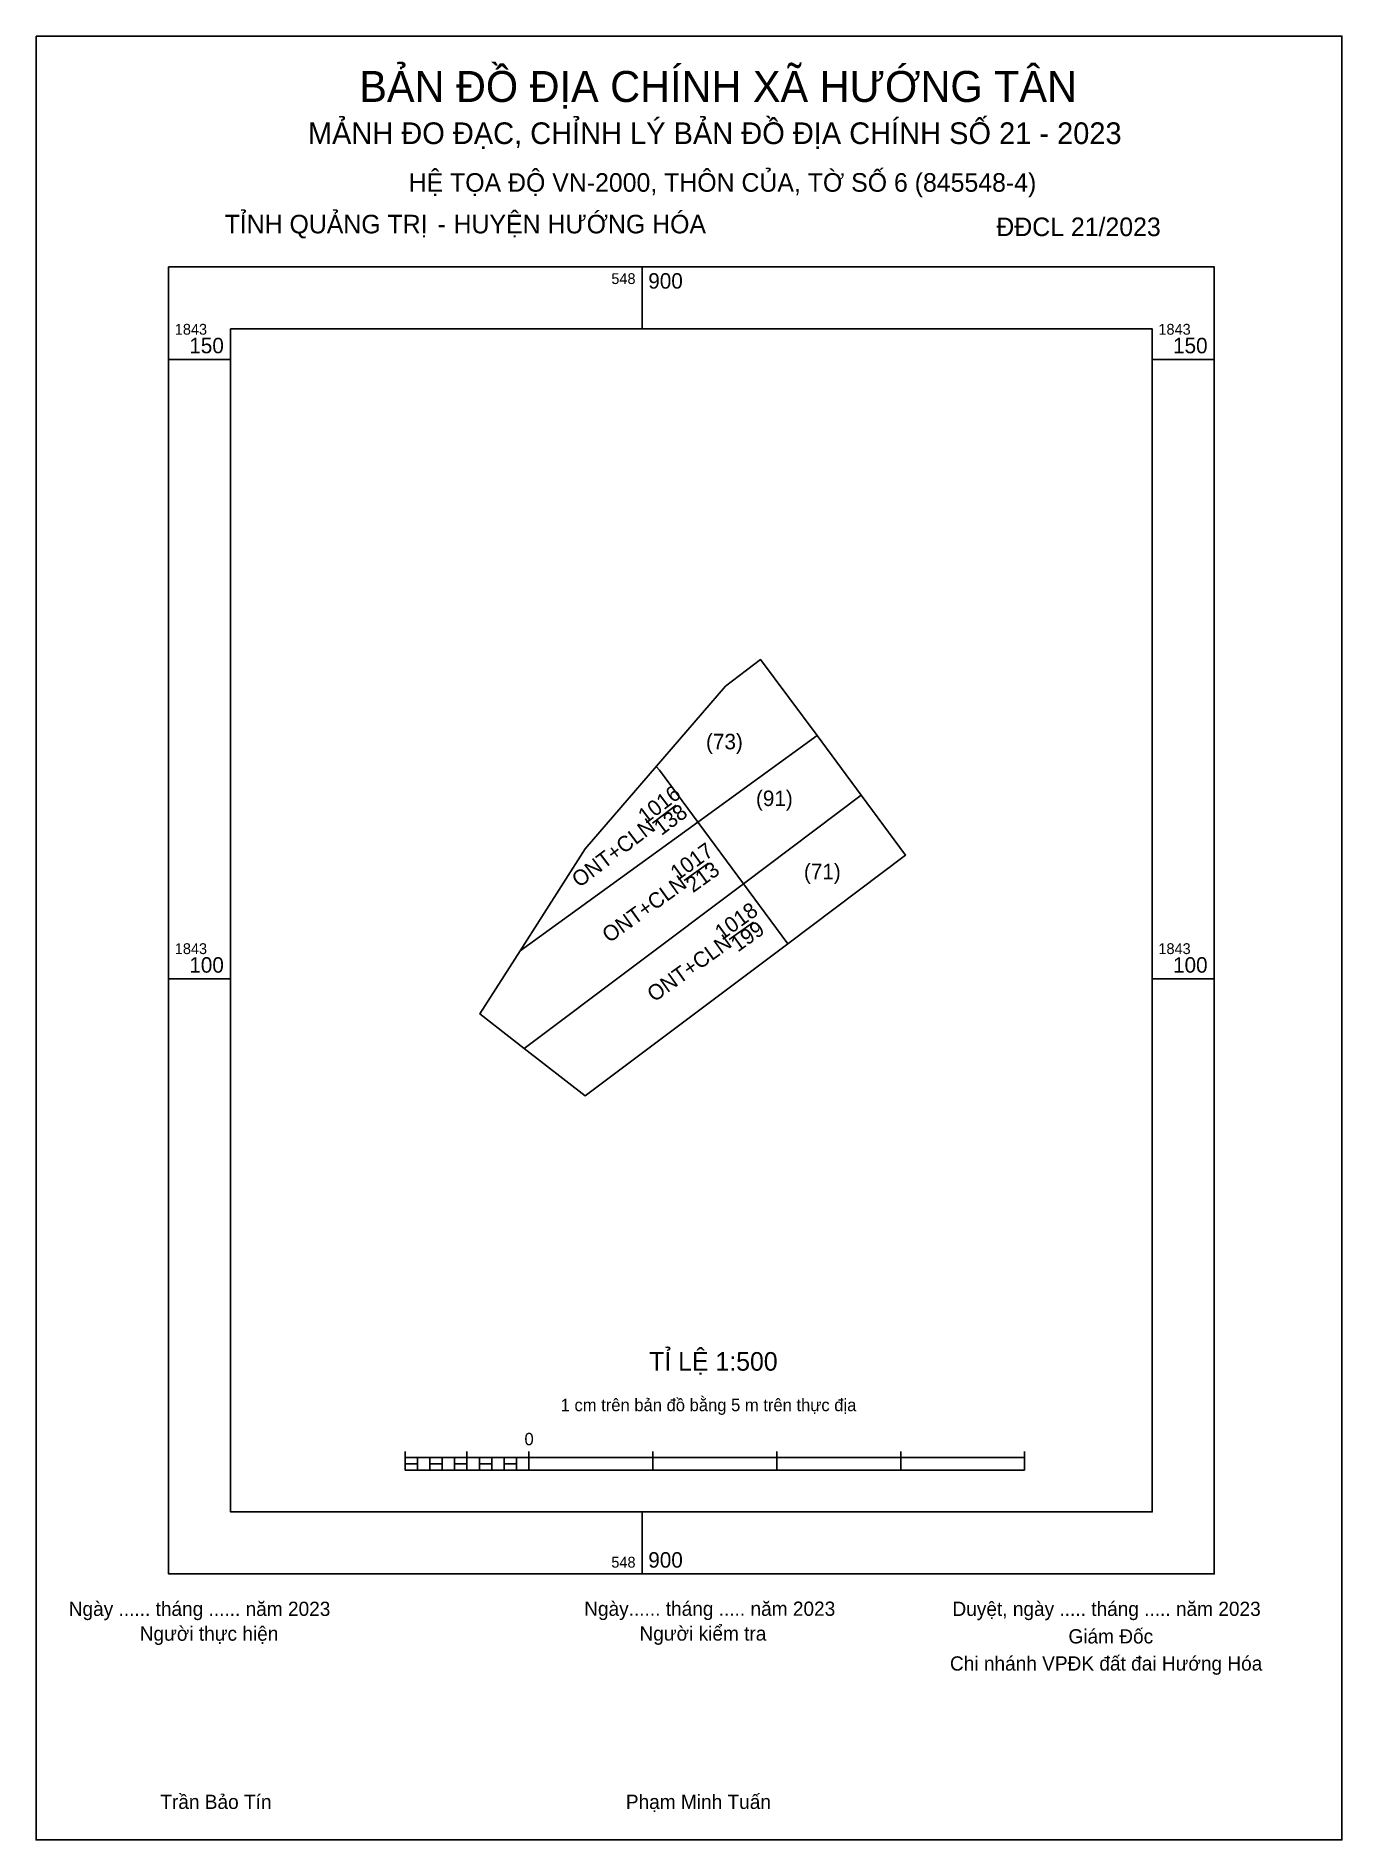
# Model space of a CAD drawing. Extents: x 548851 to 548956, y 1843030 to 1843176.
import ezdxf

# ---------------------------------------------------------------- set-up
doc = ezdxf.new("R2010")
doc.units = 0
for name, color, linetype in [('Level 1', 7, 'Continuous'), ('Level 10', 7, 'Continuous'), ('Level 13', 7, 'Continuous'), ('Level 2', 7, 'Continuous'), ('Level 49', 7, 'Continuous'), ('Level 50', 7, 'Continuous'), ('Level 6', 7, 'Continuous'), ('Level 62', 7, 'Continuous'), ('Level 63', 7, 'Continuous')]:
    doc.layers.add(name, color=color, linetype=linetype)

msp = doc.modelspace()

# ---------------------------------------------------------------- linework, layer by layer
at = {"layer": 'Level 1'}
for p, q in [((548851.1, 1843176.11), (548851.1, 1843176.11)), ((548956.48, 1843030.49), (548956.48, 1843030.49))]:
    msp.add_line(p, q, dxfattribs=at)
at = {"layer": 'Level 10'}
msp.add_lwpolyline([(548890.17, 1843102.27), (548895.41, 1843110.49), (548901.16, 1843117.17), (548906.74, 1843123.64), (548909.57, 1843125.78), (548914.12, 1843119.64), (548917.69, 1843114.82), (548921.27, 1843109.99), (548911.75, 1843102.84), (548895.4, 1843090.56), (548890.49, 1843094.38), (548886.91, 1843097.17)], close=True, dxfattribs=at)
at = {"layer": 'Level 13'}
for p, q in [((548900.84, 1843112.56), (548902.76, 1843114.02)), ((548903.4, 1843107.95), (548905.36, 1843109.35)), ((548907.03, 1843103.17), (548908.99, 1843104.57))]:
    msp.add_line(p, q, dxfattribs=at)
at = {"layer": 'Level 2'}
msp.add_lwpolyline([(548851.1, 1843176.11), (548956.48, 1843176.11), (548956.48, 1843030.49), (548851.1, 1843030.49)], close=True, dxfattribs=at)
at = {"layer": 'Level 49'}
for p, q in [((548904.5, 1843112.66), (548914.12, 1843119.64)), ((548908.18, 1843107.67), (548917.69, 1843114.82)), ((548890.17, 1843102.27), (548904.5, 1843112.66)), ((548890.49, 1843094.38), (548908.18, 1843107.67))]:
    msp.add_line(p, q, dxfattribs=at)
at = {"layer": 'Level 50'}
for q in [(548901.14, 1843117.15), (548911.75, 1843102.84)]:
    msp.add_line((548901.4, 1843116.84), q, dxfattribs=at)
at = {"layer": 'Level 62'}
msp.add_lwpolyline([(548866.79, 1843152.47), (548941.17, 1843152.47), (548941.17, 1843056.97), (548866.79, 1843056.97)], close=True, dxfattribs=at)
at = {"layer": 'Level 63'}
for p, q in [((548851.1, 1843173.61), (548851.1, 1843176.11)), ((548851.1, 1843176.11), (548853.6, 1843176.11)), ((548851.1, 1843173.61), (548851.1, 1843176.11)), ((548851.1, 1843176.11), (548853.6, 1843176.11)), ((548953.98, 1843176.11), (548956.48, 1843176.11)), ((548953.98, 1843176.11), (548956.48, 1843176.11)), ((548956.48, 1843176.11), (548956.48, 1843173.61)), ((548956.48, 1843176.11), (548956.48, 1843173.61)), ((548851.1, 1843173.61), (548851.1, 1843173.61)), ((548851.1, 1843173.61), (548851.1, 1843173.61)), ((548900, 1843157.47), (548900, 1843152.47)), ((548861.79, 1843150), (548866.79, 1843150)), ((548941.17, 1843150), (548946.17, 1843150)), ((548861.79, 1843100), (548866.79, 1843100)), ((548941.17, 1843100), (548946.17, 1843100)), ((548880.87, 1843061.85), (548880.87, 1843060.35)), ((548880.87, 1843061.35), (548930.87, 1843061.35)), ((548881.87, 1843061.35), (548881.87, 1843060.35)), ((548882.87, 1843061.35), (548882.87, 1843060.35)), ((548883.87, 1843061.35), (548883.87, 1843060.35)), ((548884.87, 1843061.35), (548884.87, 1843060.35)), ((548885.87, 1843061.85), (548885.87, 1843060.35)), ((548885.87, 1843061.35), (548885.87, 1843060.35)), ((548886.87, 1843061.35), (548886.87, 1843060.35)), ((548887.87, 1843061.35), (548887.87, 1843060.35)), ((548888.87, 1843061.35), (548888.87, 1843060.35)), ((548889.87, 1843061.35), (548889.87, 1843060.35)), ((548890.87, 1843061.85), (548890.87, 1843060.35)), ((548890.87, 1843061.35), (548890.87, 1843060.35)), ((548900.87, 1843061.85), (548900.87, 1843060.35)), ((548910.87, 1843061.85), (548910.87, 1843060.35)), ((548920.87, 1843061.85), (548920.87, 1843060.35)), ((548930.87, 1843061.85), (548930.87, 1843060.35)), ((548880.87, 1843060.35), (548930.87, 1843060.35)), ((548900, 1843056.97), (548900, 1843051.97)), ((548851.1, 1843030.49), (548851.1, 1843032.99)), ((548851.1, 1843030.49), (548851.1, 1843032.99)), ((548956.48, 1843032.99), (548956.48, 1843030.49)), ((548956.48, 1843032.99), (548956.48, 1843030.49)), ((548853.6, 1843030.49), (548851.1, 1843030.49)), ((548853.6, 1843030.49), (548851.1, 1843030.49)), ((548956.48, 1843030.49), (548953.98, 1843030.49)), ((548956.48, 1843030.49), (548953.98, 1843030.49))]:
    msp.add_line(p, q, dxfattribs=at)
for points in [[(548861.79, 1843157.47), (548861.79, 1843051.97), (548946.17, 1843051.97), (548946.17, 1843157.47)], [(548880.87, 1843060.85), (548881.87, 1843060.85), (548881.87, 1843060.35), (548880.87, 1843060.35)], [(548880.87, 1843060.85), (548881.87, 1843060.85), (548881.87, 1843060.35), (548880.87, 1843060.35)], [(548882.87, 1843060.85), (548883.87, 1843060.85), (548883.87, 1843060.35), (548882.87, 1843060.35)], [(548884.87, 1843060.85), (548885.87, 1843060.85), (548885.87, 1843060.35), (548884.87, 1843060.35)], [(548886.87, 1843060.85), (548887.87, 1843060.85), (548887.87, 1843060.35), (548886.87, 1843060.35)], [(548888.87, 1843060.85), (548889.87, 1843060.85), (548889.87, 1843060.35), (548888.87, 1843060.35)]]:
    msp.add_lwpolyline(points, close=True, dxfattribs=at)

# ---------------------------------------------------------------- texts
at = {"layer": 'Level 13'}
for s, rotation, p in [('1016', 37.2049, (548900.28, 1843112.47)), ('138', 37.2049, (548901.56, 1843111.52)), ('ONT+CLN', 37.2049, (548894.93, 1843107.32)), ('1017', 35.7258, (548902.86, 1843107.89)), ('213', 35.7258, (548904.11, 1843106.91)), ('ONT+CLN', 35.7258, (548897.35, 1843102.86)), ('1018', 35.7258, (548906.45, 1843103.08)), ('ONT+CLN', 35.7258, (548900.98, 1843098.08)), ('199', 35.7258, (548907.73, 1843102.12))]:
    msp.add_text(s, height=1.25, rotation=rotation, dxfattribs=at).set_placement(p)
at = {"layer": 'Level 50'}
for s, p in [('(73)', (548905.16, 1843118.53)), ('(91)', (548909.19, 1843113.95)), ('(71)', (548913.06, 1843108.04))]:
    msp.add_text(s, height=1.25, dxfattribs=at).set_placement(p)
at = {"layer": 'Level 6'}
for s, p in [('HỆ TỌA ÐỘ VN-2000, THÔN CỦA, TỜ SỐ 6 (845548-4)', (548881.16, 1843163.54)), ('TỈ LỆ 1:500', (548900.57, 1843068.37))]:
    msp.add_text(s, height=1.5, dxfattribs=at).set_placement(p)
at = {"layer": 'Level 63'}
for s, height, p in [('BẢN ĐỒ ĐỊA CHÍNH XÃ HƯỚNG TÂN', 2.5, (548877.18, 1843170.79)), ('MẢNH ĐO ĐẠC, CHỈNH LÝ BẢN ĐỒ ÐỊA CHÍNH SỐ 21 - 2023', 1.75, (548873.03, 1843167.39)), ('TỈNH QUẢNG TRỊ', 1.5, (548866.31, 1843160.18)), (' HUYỆN HƯỚNG HÓA', 1.5, (548884.23, 1843160.18)), ('ĐĐCL 21/2023', 1.5, (548928.59, 1843159.96)), ('-', 1.5, (548883.49, 1843160.18)), ('548', 0.875, (548897.52, 1843156.09)), ('900', 1.25, (548900.5, 1843155.72)), ('1843', 0.875, (548862.29, 1843152)), ('1843', 0.875, (548941.67, 1843152)), ('150', 1.25, (548863.46, 1843150.5)), ('150', 1.25, (548942.85, 1843150.5)), ('1843', 0.875, (548862.29, 1843102)), ('1843', 0.875, (548941.67, 1843102)), ('100', 1.25, (548863.46, 1843100.5)), ('100', 1.25, (548942.85, 1843100.5)), ('1 cm trên bản đồ bằng 5 m trên thực địa', 1, (548893.43, 1843065.1)), ('0', 1, (548890.51, 1843062.35)), ('900', 1.25, (548900.5, 1843052.47)), ('548', 0.875, (548897.52, 1843052.47)), ('Ngày ...... tháng ...... năm 2023', 1.15, (548853.73, 1843048.57)), ('Ngày...... tháng ..... năm 2023', 1.15, (548895.33, 1843048.58)), ('Duyệt, ngày ..... tháng ..... năm 2023', 1.15, (548925.05, 1843048.57)), ('Người kiểm tra', 1.15, (548899.79, 1843046.58)), ('Người thực hiện', 1.15, (548859.46, 1843046.57)), ('Giám Đốc', 1.15, (548934.41, 1843046.35)), ('Chi nhánh VPĐK đất đai Hướng Hóa', 1.15, (548924.85, 1843044.16)), ('Trần Bảo Tín', 1.15, (548861.12, 1843032.99)), ('Phạm Minh Tuấn', 1.15, (548898.69, 1843032.99))]:
    msp.add_text(s, height=height, dxfattribs=at).set_placement(p)

doc.saveas('drawing.dxf')
